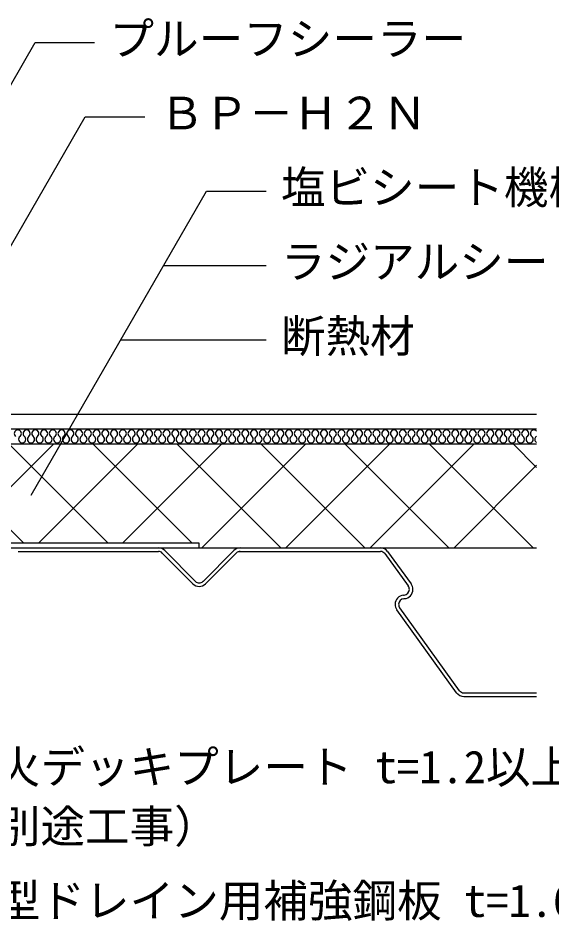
# Model space of a CAD drawing. Units: millimetres, scale not verified. Extents: x -665 to 665, y -465 to 450.
# Drawn here: x 239 to 418.7, y -199.3 to 104.5 of the extents above; entities that cross this region are included whole.
import ezdxf
from ezdxf.enums import TextEntityAlignment as Align

# ---------------------------------------------------------------- set-up
doc = ezdxf.new("R2010")
doc.units = ezdxf.units.MM
doc.header["$LTSCALE"] = 5
for name, color, linetype in [('0-1_線色１（水色）', 4, 'Continuous'), ('0-2_線色２（白）', 7, 'Continuous'), ('0-4_線色４（黄）', 2, 'Continuous'), ('0-5_金属', 7, 'Continuous'), ('0-6_鋼板・アングル', 2, 'Continuous'), ('0-A_文字', 7, 'Continuous'), ('0-D_断熱・ハッチ', 4, 'Continuous')]:
    doc.layers.add(name, color=color, linetype=linetype)
doc.styles.add('ＭＳ ゴシック', font='')
doc.styles.get('ＭＳ ゴシック').set_extended_font_data('MS Gothic')

msp = doc.modelspace()

# ---------------------------------------------------------------- linework, layer by layer
at = {"layer": '0-1_線色１（水色）'}
for centre, start, end in [((238.958, -35.336), 307.52351, 232.47649), ((240.43, -37.253), 127.52351, 52.47649), ((241.902, -35.336), 307.52351, 232.47649), ((243.374, -37.253), 127.52351, 52.47649), ((244.846, -35.336), 307.52351, 232.47649), ((246.318, -37.253), 127.52351, 52.47649), ((247.79, -35.336), 307.52351, 232.47649), ((249.262, -37.253), 127.52351, 52.47649), ((250.734, -35.336), 307.52351, 232.47649), ((252.206, -37.253), 127.52351, 52.47649), ((253.678, -35.336), 307.52351, 232.47649), ((255.15, -37.253), 127.52351, 52.47649), ((256.622, -35.336), 307.52351, 232.47649), ((258.094, -37.253), 127.52351, 52.47649), ((259.566, -35.336), 307.52351, 232.47649), ((261.037, -37.253), 127.52351, 52.47649), ((262.509, -35.336), 307.52351, 232.47649), ((263.981, -37.253), 127.52351, 52.47649), ((265.453, -35.336), 307.52351, 232.47649), ((266.925, -37.253), 127.52351, 52.47649), ((268.397, -35.336), 307.52351, 232.47649), ((269.869, -37.253), 127.52351, 52.47649), ((271.341, -35.336), 307.52351, 232.47649), ((272.813, -37.253), 127.52351, 52.47649), ((274.285, -35.336), 307.52351, 232.47649), ((275.757, -37.253), 127.52351, 52.47649), ((277.229, -35.336), 307.52351, 232.47649), ((278.701, -37.253), 127.52351, 52.47649), ((280.173, -35.336), 307.52351, 232.47649), ((281.645, -37.253), 127.52351, 52.47649), ((283.117, -35.336), 307.52351, 232.47649), ((284.589, -37.253), 127.52351, 52.47649), ((286.061, -35.336), 307.52351, 232.47649), ((287.533, -37.253), 127.52351, 52.47649), ((289.005, -35.336), 307.52351, 232.47649), ((290.477, -37.253), 127.52351, 52.47649), ((291.949, -35.336), 307.52351, 232.47649), ((293.421, -37.253), 127.52351, 52.47649), ((294.893, -35.336), 307.52351, 232.47649), ((296.365, -37.253), 127.52351, 52.47649), ((297.836, -35.336), 307.52351, 232.47649), ((299.308, -37.253), 127.52351, 52.47649), ((300.78, -35.336), 307.52351, 232.47649), ((302.252, -37.253), 127.52351, 52.47649), ((303.724, -35.336), 307.52351, 232.47649), ((305.196, -37.253), 127.52351, 52.47649), ((306.668, -35.336), 307.52351, 232.47649), ((308.14, -37.253), 127.52351, 52.47649), ((309.612, -35.336), 307.52351, 232.47649), ((311.084, -37.253), 127.52351, 52.47649), ((312.556, -35.336), 307.52351, 232.47649), ((314.028, -37.253), 127.52351, 52.47649), ((315.5, -35.336), 307.52351, 232.47649), ((316.972, -37.253), 127.52351, 52.47649), ((318.444, -35.336), 307.52351, 232.47649), ((319.916, -37.253), 127.52351, 52.47649), ((321.388, -35.336), 307.52351, 232.47649), ((322.86, -37.253), 127.52351, 52.47649), ((324.332, -35.336), 307.52351, 232.47649), ((325.804, -37.253), 127.52351, 52.47649), ((327.276, -35.336), 307.52351, 232.47649), ((328.748, -37.253), 127.52351, 52.47649), ((330.22, -35.336), 307.52351, 232.47649), ((331.692, -37.253), 127.52351, 52.47649), ((333.164, -35.336), 307.52351, 232.47649), ((334.635, -37.253), 127.52351, 52.47649), ((336.107, -35.336), 307.52351, 232.47649), ((337.579, -37.253), 127.52351, 52.47649), ((339.051, -35.336), 307.52351, 232.47649), ((340.523, -37.253), 127.52351, 52.47649), ((341.995, -35.336), 307.52351, 232.47649), ((343.467, -37.253), 127.52351, 52.47649), ((344.939, -35.336), 307.52351, 232.47649), ((346.411, -37.253), 127.52351, 52.47649), ((347.883, -35.336), 307.52351, 232.47649), ((349.355, -37.253), 127.52351, 52.47649), ((350.827, -35.336), 307.52351, 232.47649), ((352.299, -37.253), 127.52351, 52.47649), ((353.771, -35.336), 307.52351, 232.47649), ((355.243, -37.253), 127.52351, 52.47649), ((356.715, -35.336), 307.52351, 232.47649), ((358.187, -37.253), 127.52351, 52.47649), ((359.659, -35.336), 307.52351, 232.47649), ((361.131, -37.253), 127.52351, 52.47649), ((362.603, -35.336), 307.52351, 232.47649), ((364.075, -37.253), 127.52351, 52.47649), ((365.547, -35.336), 307.52351, 232.47649), ((367.019, -37.253), 127.52351, 52.47649), ((368.491, -35.336), 307.52351, 232.47649), ((369.963, -37.253), 127.52351, 52.47649), ((371.435, -35.336), 307.52351, 232.47649), ((372.906, -37.253), 127.52351, 52.47649), ((374.378, -35.336), 307.52351, 232.47649), ((375.85, -37.253), 127.52351, 52.47649), ((377.322, -35.336), 307.52351, 232.47649), ((378.794, -37.253), 127.52351, 52.47649), ((380.266, -35.336), 307.52351, 232.47649), ((381.738, -37.253), 127.52351, 52.47649), ((383.21, -35.336), 307.52351, 232.47649), ((384.682, -37.253), 127.52351, 52.47649), ((386.154, -35.336), 307.52351, 232.47649), ((387.626, -37.253), 127.52351, 52.47649), ((389.098, -35.336), 307.52351, 232.47649), ((390.57, -37.253), 127.52351, 52.47649), ((392.042, -35.336), 307.52351, 232.47649), ((393.514, -37.253), 127.52351, 52.47649), ((394.986, -35.336), 307.52351, 232.47649), ((396.458, -37.253), 127.52351, 52.47649), ((397.93, -35.336), 307.52351, 232.47649), ((399.402, -37.253), 127.52351, 52.47649), ((400.874, -35.336), 307.52351, 232.47649), ((402.346, -37.253), 127.52351, 52.47649), ((403.818, -35.336), 307.52351, 232.47649), ((405.29, -37.253), 127.52351, 52.47649), ((406.762, -35.336), 307.52351, 232.47649), ((408.234, -37.253), 127.52351, 52.47649), ((409.705, -35.336), 307.52351, 232.47649), ((411.177, -37.253), 127.52351, 52.47649), ((412.649, -35.336), 44.06061, 232.47649), ((414.121, -37.253), 127.52351, 240.02849), ((412.649, -35.336), 307.52351, 315.93939)]:
    msp.add_arc(centre, 1.208, start, end, dxfattribs=at)
at = {"layer": '0-2_線色２（白）'}
for p, q in [((161.064, -33.795), (413.518, -33.795)), ((162.404, -38.795), (413.518, -38.795)), ((300, -73.795), (413.518, -73.795))]:
    msp.add_line(p, q, dxfattribs=at)
at = {"layer": '0-4_線色４（黄）'}
msp.add_line((234.642, -28.795), (413.518, -28.795), dxfattribs=at)
at = {"layer": '0-5_金属'}
for p, q in [((239.03, -73.795), (286.259, -73.795)), ((239.03, -74.995), (286.307, -74.995)), ((297.875, -85.912), (287.529, -75.525)), ((298.725, -85.065), (288.38, -74.678)), ((311.621, -74.678), (301.276, -85.065)), ((312.471, -75.525), (302.126, -85.912)), ((313.264, -74.995), (360.97, -74.995)), ((313.575, -73.795), (360.97, -73.795)), ((362.427, -75.738), (370.319, -86.62)), ((363.398, -75.033), (371.29, -85.916)), ((368.752, -89.704), (368.952, -89.688)), ((368.848, -90.901), (369.047, -90.885)), ((387.575, -121.847), (367.477, -93.964)), ((386.602, -122.548), (366.504, -94.665)), ((389.036, -122.594), (413.518, -122.594)), ((389.066, -123.795), (413.518, -123.795))]:
    msp.add_line(p, q, dxfattribs=at)
for centre, radius, start, end in [((286.254, -76.795), 3, 44.88471, 90.00222), ((286.254, -76.795), 1.8, 44.8834, 90.00053), ((313.747, -76.795), 3, 90.00195, 135.11829), ((313.747, -76.795), 1.8, 90.00332, 135.11933), ((360.97, -76.795), 3, 35.94977, 89.99965), ((360.97, -76.795), 1.8, 35.94966, 89.99949), ((300, -83.795), 1.8, 224.88334, 315.42812), ((300, -83.795), 3, 224.88334, 315.11671), ((368.8, -87.795), 1.9, 274.57777, 359.99996), ((368.8, -87.795), 3.1, 274.58181, 359.99996), ((368.7, -87.795), 2, 0.00003, 35.94972), ((368.7, -87.795), 3.2, 0.00003, 35.94994), ((369, -92.795), 3.1, 94.57659, 179.9999), ((369, -92.795), 1.9, 94.58091, 179.9999), ((369.1, -92.795), 3.2, 180.00009, 215.78394), ((369.1, -92.795), 2, 180.00009, 216.07594), ((389.036, -120.795), 3, 215.78405, 270.00023), ((389.036, -120.795), 1.8, 215.78405, 270.00023)]:
    msp.add_arc(centre, radius, start, end, dxfattribs=at)
at = {"layer": '0-6_鋼板・アングル'}
for p, q in [((300, -72.195), (90, -72.195)), ((300, -73.795), (300, -72.195)), ((90, -73.795), (300, -73.795))]:
    msp.add_line(p, q, dxfattribs=at)
at = {"layer": '0-A_文字'}
for p, q in [((179.183, -17.426), (244.788, 96.205)), ((244.788, 96.205), (264.788, 96.205)), ((203.23, -29.995), (261.658, 71.205)), ((261.658, 71.205), (281.658, 71.205)), ((243.422, -56.097), (302.486, 46.205)), ((302.486, 46.205), (322.486, 46.205)), ((288.052, 21.205), (322.486, 21.205)), ((273.618, -3.795), (322.486, -3.795))]:
    msp.add_line(p, q, dxfattribs=at)
at = {"layer": '0-D_断熱・ハッチ'}
for p, q in [((207.623, -38.795), (241.023, -72.195)), ((217.642, -72.195), (251.042, -38.795)), ((235.907, -38.795), (269.307, -72.195)), ((245.927, -72.195), (279.327, -38.795)), ((264.191, -38.795), (297.591, -72.195)), ((274.211, -72.195), (307.611, -38.795)), ((292.476, -38.795), (327.476, -73.795)), ((300.895, -73.795), (335.895, -38.795)), ((320.76, -38.795), (355.76, -73.795)), ((329.18, -73.795), (364.18, -38.795)), ((349.044, -38.795), (384.044, -73.795)), ((357.464, -73.795), (392.464, -38.795)), ((377.328, -38.795), (412.328, -73.795)), ((405.613, -38.795), (413.518, -46.7)), ((385.748, -73.795), (413.518, -46.025))]:
    msp.add_line(p, q, dxfattribs=at)

# ---------------------------------------------------------------- texts
at = {"layer": '0-A_文字', "style": 'ＭＳ ゴシック'}
for s, p in [('プルーフシーラー', (269.788, 88.705)), ('ＢＰ－Ｈ２Ｎ', (286.658, 63.705)), ('塩ビシート機械的固定工法', (327.486, 38.705)), ('ラジアルシートＬ６００', (327.486, 13.705)), ('断熱材', (327.486, -11.295)), ('耐火デッキプレート t=1.2以上', (216.547, -156.295)), ('（別途工事）', (216.547, -176.295)), ('縦型ドレイン用補強鋼板 t=1.6', (216.547, -201.295))]:
    msp.add_text(s, height=11, dxfattribs=at).set_placement(p, align=Align.BOTTOM_LEFT)

doc.saveas('drawing.dxf')
